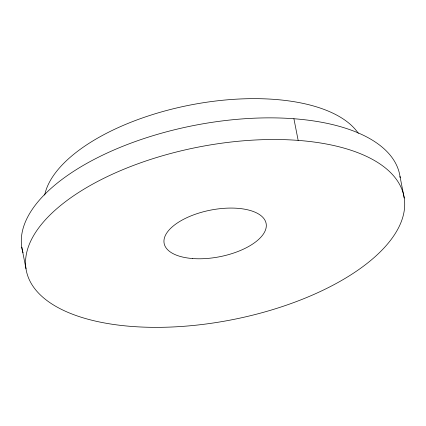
<?xml version="1.0" encoding="UTF-8"?>
<svg xmlns="http://www.w3.org/2000/svg" width="426" height="426" viewBox="0 0 426 426"><rect width="100%" height="100%" fill="white"/><g stroke="black" fill="none" stroke-linecap="round" stroke-linejoin="round"><path stroke-width="0.64" d="M399.987 176.401L404.237 198.047A192.419 87.953 -11.1 0 1 132.092 326.47A192.419 87.953 -11.1 0 1 109.045 175.773A192.419 87.953 -11.1 0 1 404.237 198.047M293.908 118.742L298.157 140.388M21.763 247.165L26.013 268.811M23.041 252.778A192.419 87.953 -11.1 0 1 192.76 125.707A192.419 87.953 -11.1 0 1 400.163 177.669M44.671 195.044A162.833 74.433 -11.1 0 1 189.746 105.131A162.833 74.433 -11.1 0 1 358.325 133.322M192.706 258.55A51.956 23.75 -11.1 0 0 266.186 223.874A51.956 23.75 -11.1 0 0 186.481 217.862A51.956 23.75 -11.1 0 0 192.706 258.55"/></g></svg>
